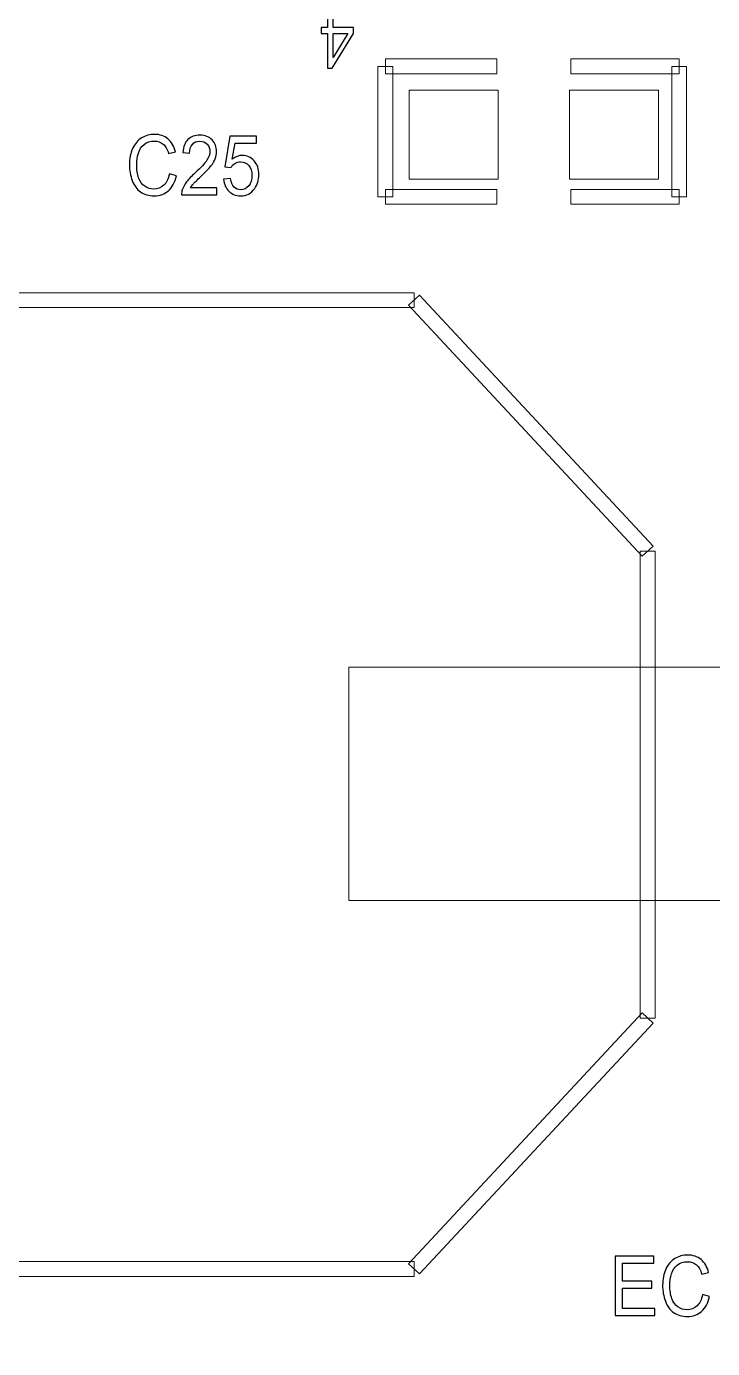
# Model space of a CAD drawing. Header units: millimetres. Extents: x -69 to 39, y -9 to 54.
# Drawn here: x -25.21 to -19.34, y -2.99 to 8.33 of the extents above; entities that cross this region are included whole.
import ezdxf

# ---------------------------------------------------------------- set-up
doc = ezdxf.new("R2010")
doc.units = ezdxf.units.MM
doc.header["$MEASUREMENT"] = 0
for name, color, linetype in [('BG_OUTLINE', 7, 'Continuous'), ('PG_SILKSCREEN_TOP', 7, 'Continuous'), ('PIN_TOP', 7, 'Continuous'), ('RD_SILKSCREEN_TOP', 7, 'Continuous')]:
    doc.layers.add(name, color=color, linetype=linetype)

msp = doc.modelspace()

# ---------------------------------------------------------------- linework, layer by layer
at = {"layer": 'BG_OUTLINE', "color": 176, "lineweight": 9}
msp.add_open_spline([(22.1252, -9.4051), (22.1252, -9.4051), (-56.3279, -9.4051), (-56.3279, -9.4051), (-56.3279, -9.4051), (-56.3279, -9.4051), (-56.3279, 41.6488), (-56.3279, 41.6488), (-56.3279, 41.6488), (-56.3279, 41.6488), (22.3259, 41.6488), (22.3259, 41.6488), (22.3259, 41.6488), (22.9318, 41.6492), (23.513, 41.4088), (23.9418, 40.9807), (23.9418, 40.9807), (24.3705, 40.5525), (24.6115, 39.9687), (24.6119, 39.3628), (24.6119, 39.3628), (24.6119, 39.3628), (24.6119, -7.1191), (24.6119, -7.1191), (24.6119, -7.1191), (24.6123, -7.725), (24.372, -8.3063), (23.9438, -8.735), (23.9438, -8.735), (23.5156, -9.1637), (22.9318, -9.4047), (22.3259, -9.4051), (22.3259, -9.4051), (22.3259, -9.4051), (22.1252, -9.4051), (22.1252, -9.4051)], degree=3, knots=[0, 0, 0, 0, 0.1111111, 0.1111111, 0.1111111, 0.1111111, 0.2222222, 0.2222222, 0.2222222, 0.2222222, 0.3333333, 0.3333333, 0.3333333, 0.3333333, 0.4444444, 0.4444444, 0.4444444, 0.4444444, 0.5555556, 0.5555556, 0.5555556, 0.5555556, 0.6666667, 0.6666667, 0.6666667, 0.6666667, 0.7777778, 0.7777778, 0.7777778, 0.7777778, 0.8888889, 0.8888889, 0.8888889, 0.8888889, 1, 1, 1, 1], dxfattribs=at)
at = {"layer": 'PG_SILKSCREEN_TOP'}
for points, knots in [([(-22.5839, 8.4318), (-22.5839, 8.4318), (-22.5839, 8.323), (-22.5839, 8.323), (-22.5839, 8.323), (-22.5839, 8.323), (-22.4107, 8.323), (-22.4107, 8.323), (-22.4107, 8.323), (-22.4107, 8.323), (-22.4107, 8.2718), (-22.4107, 8.2718), (-22.4107, 8.2718), (-22.4107, 8.2718), (-22.593, 7.9772), (-22.593, 7.9772), (-22.593, 7.9772), (-22.593, 7.9772), (-22.6331, 7.9772), (-22.6331, 7.9772), (-22.6331, 7.9772), (-22.6331, 7.9772), (-22.6331, 8.2718), (-22.6331, 8.2718), (-22.6331, 8.2718), (-22.6331, 8.2718), (-22.687, 8.2718), (-22.687, 8.2718), (-22.687, 8.2718), (-22.687, 8.2718), (-22.687, 8.323), (-22.687, 8.323), (-22.687, 8.323), (-22.687, 8.323), (-22.6331, 8.323), (-22.6331, 8.323), (-22.6331, 8.323), (-22.6331, 8.323), (-22.6331, 8.4318), (-22.6331, 8.4318), (-22.6331, 8.4318), (-22.6331, 8.4318), (-22.5839, 8.4318), (-22.5839, 8.4318)], [0, 0, 0, 0, 0.0909091, 0.0909091, 0.0909091, 0.0909091, 0.1818182, 0.1818182, 0.1818182, 0.1818182, 0.2727273, 0.2727273, 0.2727273, 0.2727273, 0.3636364, 0.3636364, 0.3636364, 0.3636364, 0.4545455, 0.4545455, 0.4545455, 0.4545455, 0.5454545, 0.5454545, 0.5454545, 0.5454545, 0.6363636, 0.6363636, 0.6363636, 0.6363636, 0.7272727, 0.7272727, 0.7272727, 0.7272727, 0.8181818, 0.8181818, 0.8181818, 0.8181818, 0.9090909, 0.9090909, 0.9090909, 0.9090909, 1, 1, 1, 1]), ([(-22.5839, 8.2718), (-22.5839, 8.2718), (-22.5839, 8.0669), (-22.5839, 8.0669), (-22.5839, 8.0669), (-22.5839, 8.0669), (-22.459, 8.2718), (-22.459, 8.2718), (-22.459, 8.2718), (-22.459, 8.2718), (-22.5839, 8.2718), (-22.5839, 8.2718)], [0, 0, 0, 0, 0.3333333, 0.3333333, 0.3333333, 0.3333333, 0.6666667, 0.6666667, 0.6666667, 0.6666667, 1, 1, 1, 1])]:
    msp.add_open_spline(points, degree=3, knots=knots, dxfattribs=at)
at = {"layer": 'PG_SILKSCREEN_TOP', "lineweight": 9}
for points in [[(-22.1368, 7.9278), (-22.1368, 7.9278), (-22.1368, 8.0548), (-22.1368, 8.0548), (-22.1368, 8.0548), (-22.1368, 8.0548), (-21.1843, 8.0548), (-21.1843, 8.0548), (-21.1843, 8.0548), (-21.1843, 8.0548), (-21.1843, 7.9278), (-21.1843, 7.9278), (-21.1843, 7.9278), (-21.1843, 7.9278), (-22.1368, 7.9278), (-22.1368, 7.9278)], [(-19.6222, 8.0548), (-19.6222, 8.0548), (-19.6222, 7.9278), (-19.6222, 7.9278), (-19.6222, 7.9278), (-19.6222, 7.9278), (-20.5493, 7.9278), (-20.5493, 7.9278), (-20.5493, 7.9278), (-20.5493, 7.9278), (-20.5493, 8.0548), (-20.5493, 8.0548), (-20.5493, 8.0548), (-20.5493, 8.0548), (-19.6222, 8.0548), (-19.6222, 8.0548)], [(-22.0733, 6.8737), (-22.0733, 6.8737), (-22.2003, 6.8737), (-22.2003, 6.8737), (-22.2003, 6.8737), (-22.2003, 6.8737), (-22.2003, 7.9913), (-22.2003, 7.9913), (-22.2003, 7.9913), (-22.2003, 7.9913), (-22.0733, 7.9913), (-22.0733, 7.9913), (-22.0733, 7.9913), (-22.0733, 7.9913), (-22.0733, 6.8737), (-22.0733, 6.8737)], [(-19.5587, 6.8737), (-19.5587, 6.8737), (-19.6857, 6.8737), (-19.6857, 6.8737), (-19.6857, 6.8737), (-19.6857, 6.8737), (-19.6857, 7.9913), (-19.6857, 7.9913), (-19.6857, 7.9913), (-19.6857, 7.9913), (-19.5587, 7.9913), (-19.5587, 7.9913), (-19.5587, 7.9913), (-19.5587, 7.9913), (-19.5587, 6.8737), (-19.5587, 6.8737)], [(-21.1843, 6.9372), (-21.1843, 6.9372), (-21.1843, 6.8102), (-21.1843, 6.8102), (-21.1843, 6.8102), (-21.1843, 6.8102), (-22.1368, 6.8102), (-22.1368, 6.8102), (-22.1368, 6.8102), (-22.1368, 6.8102), (-22.1368, 6.9372), (-22.1368, 6.9372), (-22.1368, 6.9372), (-22.1368, 6.9372), (-21.1843, 6.9372), (-21.1843, 6.9372)], [(-20.5493, 6.8102), (-20.5493, 6.8102), (-20.5493, 6.9372), (-20.5493, 6.9372), (-20.5493, 6.9372), (-20.5493, 6.9372), (-19.6222, 6.9372), (-19.6222, 6.9372), (-19.6222, 6.9372), (-19.6222, 6.9372), (-19.6222, 6.8102), (-19.6222, 6.8102), (-19.6222, 6.8102), (-19.6222, 6.8102), (-20.5493, 6.8102), (-20.5493, 6.8102)], [(-21.8917, 6.0515), (-21.8917, 6.0515), (-21.8917, 5.9245), (-21.8917, 5.9245), (-21.8917, 5.9245), (-21.8917, 5.9245), (-28.1916, 5.9245), (-28.1916, 5.9245), (-28.1916, 5.9245), (-28.1916, 5.9245), (-28.1916, 6.0515), (-28.1916, 6.0515), (-28.1916, 6.0515), (-28.1916, 6.0515), (-21.8917, 6.0515), (-21.8917, 6.0515)], [(-19.8452, 3.8812), (-19.8452, 3.8812), (-19.9382, 3.7947), (-19.9382, 3.7947), (-19.9382, 3.7947), (-19.9382, 3.7947), (-21.9382, 5.9448), (-21.9382, 5.9448), (-21.9382, 5.9448), (-21.9382, 5.9448), (-21.8452, 6.0313), (-21.8452, 6.0313), (-21.8452, 6.0313), (-21.8452, 6.0313), (-19.8452, 3.8812), (-19.8452, 3.8812)], [(-19.8282, -0.1621), (-19.8282, -0.1621), (-19.9552, -0.1621), (-19.9552, -0.1621), (-19.9552, -0.1621), (-19.9552, -0.1621), (-19.9552, 3.8379), (-19.9552, 3.8379), (-19.9552, 3.8379), (-19.9552, 3.8379), (-19.8282, 3.8379), (-19.8282, 3.8379), (-19.8282, 3.8379), (-19.8282, 3.8379), (-19.8282, -0.1621), (-19.8282, -0.1621)], [(-21.8452, -2.3554), (-21.8452, -2.3554), (-21.9382, -2.2689), (-21.9382, -2.2689), (-21.9382, -2.2689), (-21.9382, -2.2689), (-19.9382, -0.1188), (-19.9382, -0.1188), (-19.9382, -0.1188), (-19.9382, -0.1188), (-19.8452, -0.2053), (-19.8452, -0.2053), (-19.8452, -0.2053), (-19.8452, -0.2053), (-21.8452, -2.3554), (-21.8452, -2.3554)], [(-28.1916, -2.3757), (-28.1916, -2.3757), (-28.1916, -2.2487), (-28.1916, -2.2487), (-28.1916, -2.2487), (-28.1916, -2.2487), (-21.8917, -2.2487), (-21.8917, -2.2487), (-21.8917, -2.2487), (-21.8917, -2.2487), (-21.8917, -2.3757), (-21.8917, -2.3757), (-21.8917, -2.3757), (-21.8917, -2.3757), (-28.1916, -2.3757), (-28.1916, -2.3757)]]:
    msp.add_open_spline(points, degree=3, knots=[0, 0, 0, 0, 0.25, 0.25, 0.25, 0.25, 0.5, 0.5, 0.5, 0.5, 0.75, 0.75, 0.75, 0.75, 1, 1, 1, 1], dxfattribs=at)
at = {"layer": 'PIN_TOP', "color": 8, "lineweight": 9}
for points in [[(-21.1716, 7.7881), (-21.1716, 7.7881), (-21.1716, 7.0261), (-21.1716, 7.0261), (-21.1716, 7.0261), (-21.1716, 7.0261), (-21.9336, 7.0261), (-21.9336, 7.0261), (-21.9336, 7.0261), (-21.9336, 7.0261), (-21.9336, 7.7881), (-21.9336, 7.7881), (-21.9336, 7.7881), (-21.9336, 7.7881), (-21.1716, 7.7881), (-21.1716, 7.7881)], [(-19.8, 7.7881), (-19.8, 7.7881), (-19.8, 7.0261), (-19.8, 7.0261), (-19.8, 7.0261), (-19.8, 7.0261), (-20.562, 7.0261), (-20.562, 7.0261), (-20.562, 7.0261), (-20.562, 7.0261), (-20.562, 7.7881), (-20.562, 7.7881), (-20.562, 7.7881), (-20.562, 7.7881), (-19.8, 7.7881), (-19.8, 7.7881)], [(-18.4505, 2.8445), (-18.4505, 2.8445), (-18.4505, 0.8445), (-18.4505, 0.8445), (-18.4505, 0.8445), (-18.4505, 0.8445), (-22.4505, 0.8445), (-22.4505, 0.8445), (-22.4505, 0.8445), (-22.4505, 0.8445), (-22.4505, 2.8445), (-22.4505, 2.8445), (-22.4505, 2.8445), (-22.4505, 2.8445), (-18.4505, 2.8445), (-18.4505, 2.8445)]]:
    msp.add_open_spline(points, degree=3, knots=[0, 0, 0, 0, 0.25, 0.25, 0.25, 0.25, 0.5, 0.5, 0.5, 0.5, 0.75, 0.75, 0.75, 0.75, 1, 1, 1, 1], dxfattribs=at)
at = {"layer": 'RD_SILKSCREEN_TOP', "color": 1}
for points, knots in [([(-23.986, 7.0693), (-23.986, 7.0693), (-23.9258, 7.0522), (-23.9258, 7.0522), (-23.9258, 7.0522), (-23.9384, 6.997), (-23.9612, 6.9548), (-23.9939, 6.9256), (-23.9939, 6.9256), (-24.0266, 6.8966), (-24.0667, 6.8821), (-24.1141, 6.8821), (-24.1141, 6.8821), (-24.1631, 6.8821), (-24.2029, 6.8933), (-24.2336, 6.9156), (-24.2336, 6.9156), (-24.2643, 6.938), (-24.2877, 6.9703), (-24.3037, 7.0127), (-24.3037, 7.0127), (-24.3197, 7.0551), (-24.3277, 7.1006), (-24.3277, 7.1492), (-24.3277, 7.1492), (-24.3277, 7.2022), (-24.3187, 7.2484), (-24.3006, 7.2879), (-24.3006, 7.2879), (-24.2824, 7.3274), (-24.2567, 7.3573), (-24.2233, 7.3779), (-24.2233, 7.3779), (-24.1899, 7.3984), (-24.1532, 7.4086), (-24.1131, 7.4086), (-24.1131, 7.4086), (-24.0676, 7.4086), (-24.0294, 7.3956), (-23.9984, 7.3697), (-23.9984, 7.3697), (-23.9674, 7.3437), (-23.9458, 7.3073), (-23.9337, 7.2603), (-23.9337, 7.2603), (-23.9337, 7.2603), (-23.9928, 7.2446), (-23.9928, 7.2446), (-23.9928, 7.2446), (-24.0034, 7.2817), (-24.0186, 7.3086), (-24.0388, 7.3256), (-24.0388, 7.3256), (-24.0588, 7.3425), (-24.0839, 7.3509), (-24.1144, 7.3509), (-24.1144, 7.3509), (-24.1493, 7.3509), (-24.1784, 7.3416), (-24.2019, 7.3229), (-24.2019, 7.3229), (-24.2255, 7.304), (-24.2419, 7.2789), (-24.2514, 7.2472), (-24.2514, 7.2472), (-24.2609, 7.2157), (-24.2656, 7.1831), (-24.2656, 7.1496), (-24.2656, 7.1496), (-24.2656, 7.1062), (-24.26, 7.0685), (-24.2489, 7.0361), (-24.2489, 7.0361), (-24.2375, 7.0039), (-24.22, 6.9797), (-24.1962, 6.9637), (-24.1962, 6.9637), (-24.1724, 6.9477), (-24.1467, 6.9398), (-24.1189, 6.9398), (-24.1189, 6.9398), (-24.0853, 6.9398), (-24.0568, 6.9507), (-24.0334, 6.9724), (-24.0334, 6.9724), (-24.01, 6.9942), (-23.9943, 7.0265), (-23.986, 7.0693)], [0, 0, 0, 0, 0.0454545, 0.0454545, 0.0454545, 0.0454545, 0.0909091, 0.0909091, 0.0909091, 0.0909091, 0.1363636, 0.1363636, 0.1363636, 0.1363636, 0.1818182, 0.1818182, 0.1818182, 0.1818182, 0.2272727, 0.2272727, 0.2272727, 0.2272727, 0.2727273, 0.2727273, 0.2727273, 0.2727273, 0.3181818, 0.3181818, 0.3181818, 0.3181818, 0.3636364, 0.3636364, 0.3636364, 0.3636364, 0.4090909, 0.4090909, 0.4090909, 0.4090909, 0.4545455, 0.4545455, 0.4545455, 0.4545455, 0.5, 0.5, 0.5, 0.5, 0.5454545, 0.5454545, 0.5454545, 0.5454545, 0.5909091, 0.5909091, 0.5909091, 0.5909091, 0.6363636, 0.6363636, 0.6363636, 0.6363636, 0.6818182, 0.6818182, 0.6818182, 0.6818182, 0.7272727, 0.7272727, 0.7272727, 0.7272727, 0.7727273, 0.7727273, 0.7727273, 0.7727273, 0.8181818, 0.8181818, 0.8181818, 0.8181818, 0.8636364, 0.8636364, 0.8636364, 0.8636364, 0.9090909, 0.9090909, 0.9090909, 0.9090909, 0.9545455, 0.9545455, 0.9545455, 0.9545455, 1, 1, 1, 1]), ([(-23.581, 6.9509), (-23.581, 6.9509), (-23.581, 6.8908), (-23.581, 6.8908), (-23.581, 6.8908), (-23.581, 6.8908), (-23.8814, 6.8908), (-23.8814, 6.8908), (-23.8814, 6.8908), (-23.8819, 6.9059), (-23.8797, 6.9203), (-23.875, 6.9342), (-23.875, 6.9342), (-23.8674, 6.9572), (-23.8551, 6.9797), (-23.8383, 7.002), (-23.8383, 7.002), (-23.8213, 7.0241), (-23.797, 7.0499), (-23.7653, 7.079), (-23.7653, 7.079), (-23.7158, 7.1244), (-23.6824, 7.1603), (-23.665, 7.1869), (-23.665, 7.1869), (-23.6477, 7.2133), (-23.639, 7.2385), (-23.639, 7.262), (-23.639, 7.262), (-23.639, 7.2868), (-23.647, 7.3077), (-23.6627, 7.3248), (-23.6627, 7.3248), (-23.6786, 7.3417), (-23.6992, 7.3502), (-23.7246, 7.3502), (-23.7246, 7.3502), (-23.7515, 7.3502), (-23.7729, 7.3412), (-23.789, 7.3231), (-23.789, 7.3231), (-23.8053, 7.3051), (-23.8134, 7.2801), (-23.8136, 7.2482), (-23.8136, 7.2482), (-23.8136, 7.2482), (-23.871, 7.2547), (-23.871, 7.2547), (-23.871, 7.2547), (-23.867, 7.3027), (-23.8522, 7.3392), (-23.8266, 7.3643), (-23.8266, 7.3643), (-23.801, 7.3895), (-23.7665, 7.402), (-23.7233, 7.402), (-23.7233, 7.402), (-23.6797, 7.402), (-23.6453, 7.3884), (-23.6198, 7.3614), (-23.6198, 7.3614), (-23.5943, 7.3342), (-23.5816, 7.3007), (-23.5816, 7.2606), (-23.5816, 7.2606), (-23.5816, 7.2402), (-23.5853, 7.2202), (-23.5928, 7.2005), (-23.5928, 7.2005), (-23.6003, 7.1809), (-23.6127, 7.1601), (-23.6299, 7.1384), (-23.6299, 7.1384), (-23.6471, 7.1166), (-23.6758, 7.0867), (-23.7159, 7.0488), (-23.7159, 7.0488), (-23.7494, 7.0173), (-23.7709, 6.9959), (-23.7803, 6.9847), (-23.7803, 6.9847), (-23.7899, 6.9735), (-23.7978, 6.9623), (-23.804, 6.9509), (-23.804, 6.9509), (-23.804, 6.9509), (-23.581, 6.9509), (-23.581, 6.9509)], [0, 0, 0, 0, 0.0454545, 0.0454545, 0.0454545, 0.0454545, 0.0909091, 0.0909091, 0.0909091, 0.0909091, 0.1363636, 0.1363636, 0.1363636, 0.1363636, 0.1818182, 0.1818182, 0.1818182, 0.1818182, 0.2272727, 0.2272727, 0.2272727, 0.2272727, 0.2727273, 0.2727273, 0.2727273, 0.2727273, 0.3181818, 0.3181818, 0.3181818, 0.3181818, 0.3636364, 0.3636364, 0.3636364, 0.3636364, 0.4090909, 0.4090909, 0.4090909, 0.4090909, 0.4545455, 0.4545455, 0.4545455, 0.4545455, 0.5, 0.5, 0.5, 0.5, 0.5454545, 0.5454545, 0.5454545, 0.5454545, 0.5909091, 0.5909091, 0.5909091, 0.5909091, 0.6363636, 0.6363636, 0.6363636, 0.6363636, 0.6818182, 0.6818182, 0.6818182, 0.6818182, 0.7272727, 0.7272727, 0.7272727, 0.7272727, 0.7727273, 0.7727273, 0.7727273, 0.7727273, 0.8181818, 0.8181818, 0.8181818, 0.8181818, 0.8636364, 0.8636364, 0.8636364, 0.8636364, 0.9090909, 0.9090909, 0.9090909, 0.9090909, 0.9545455, 0.9545455, 0.9545455, 0.9545455, 1, 1, 1, 1]), ([(-23.5213, 7.0241), (-23.5213, 7.0241), (-23.4626, 7.0297), (-23.4626, 7.0297), (-23.4626, 7.0297), (-23.4583, 6.9977), (-23.4482, 6.9738), (-23.4324, 6.9577), (-23.4324, 6.9577), (-23.4166, 6.9415), (-23.3975, 6.9335), (-23.3752, 6.9335), (-23.3752, 6.9335), (-23.3483, 6.9335), (-23.3255, 6.9449), (-23.3071, 6.9675), (-23.3071, 6.9675), (-23.2884, 6.9902), (-23.2791, 7.0204), (-23.2791, 7.0578), (-23.2791, 7.0578), (-23.2791, 7.0935), (-23.288, 7.1216), (-23.3059, 7.1422), (-23.3059, 7.1422), (-23.3238, 7.1628), (-23.3472, 7.1731), (-23.3762, 7.1731), (-23.3762, 7.1731), (-23.3941, 7.1731), (-23.4104, 7.1685), (-23.4248, 7.1594), (-23.4248, 7.1594), (-23.4393, 7.1503), (-23.4506, 7.1384), (-23.4589, 7.1238), (-23.4589, 7.1238), (-23.4589, 7.1238), (-23.5113, 7.1314), (-23.5113, 7.1314), (-23.5113, 7.1314), (-23.5113, 7.1314), (-23.4672, 7.3929), (-23.4672, 7.3929), (-23.4672, 7.3929), (-23.4672, 7.3929), (-23.2412, 7.3929), (-23.2412, 7.3929), (-23.2412, 7.3929), (-23.2412, 7.3929), (-23.2412, 7.3332), (-23.2412, 7.3332), (-23.2412, 7.3332), (-23.2412, 7.3332), (-23.4226, 7.3332), (-23.4226, 7.3332), (-23.4226, 7.3332), (-23.4226, 7.3332), (-23.4472, 7.1964), (-23.4472, 7.1964), (-23.4472, 7.1964), (-23.4198, 7.2177), (-23.3912, 7.2284), (-23.3613, 7.2284), (-23.3613, 7.2284), (-23.3215, 7.2284), (-23.2881, 7.213), (-23.2608, 7.1822), (-23.2608, 7.1822), (-23.2335, 7.1513), (-23.2198, 7.1117), (-23.2198, 7.0634), (-23.2198, 7.0634), (-23.2198, 7.0173), (-23.2319, 6.9774), (-23.2558, 6.9439), (-23.2558, 6.9439), (-23.285, 6.9028), (-23.3248, 6.8821), (-23.3752, 6.8821), (-23.3752, 6.8821), (-23.4166, 6.8821), (-23.4504, 6.8951), (-23.4764, 6.921), (-23.4764, 6.921), (-23.5026, 6.947), (-23.5175, 6.9814), (-23.5213, 7.0241)], [0, 0, 0, 0, 0.0454545, 0.0454545, 0.0454545, 0.0454545, 0.0909091, 0.0909091, 0.0909091, 0.0909091, 0.1363636, 0.1363636, 0.1363636, 0.1363636, 0.1818182, 0.1818182, 0.1818182, 0.1818182, 0.2272727, 0.2272727, 0.2272727, 0.2272727, 0.2727273, 0.2727273, 0.2727273, 0.2727273, 0.3181818, 0.3181818, 0.3181818, 0.3181818, 0.3636364, 0.3636364, 0.3636364, 0.3636364, 0.4090909, 0.4090909, 0.4090909, 0.4090909, 0.4545455, 0.4545455, 0.4545455, 0.4545455, 0.5, 0.5, 0.5, 0.5, 0.5454545, 0.5454545, 0.5454545, 0.5454545, 0.5909091, 0.5909091, 0.5909091, 0.5909091, 0.6363636, 0.6363636, 0.6363636, 0.6363636, 0.6818182, 0.6818182, 0.6818182, 0.6818182, 0.7272727, 0.7272727, 0.7272727, 0.7272727, 0.7727273, 0.7727273, 0.7727273, 0.7727273, 0.8181818, 0.8181818, 0.8181818, 0.8181818, 0.8636364, 0.8636364, 0.8636364, 0.8636364, 0.9090909, 0.9090909, 0.9090909, 0.9090909, 0.9545455, 0.9545455, 0.9545455, 0.9545455, 1, 1, 1, 1]), ([(-20.1688, -2.7107), (-20.1688, -2.7107), (-20.1688, -2.2016), (-20.1688, -2.2016), (-20.1688, -2.2016), (-20.1688, -2.2016), (-19.8403, -2.2016), (-19.8403, -2.2016), (-19.8403, -2.2016), (-19.8403, -2.2016), (-19.8403, -2.2617), (-19.8403, -2.2617), (-19.8403, -2.2617), (-19.8403, -2.2617), (-20.1087, -2.2617), (-20.1087, -2.2617), (-20.1087, -2.2617), (-20.1087, -2.2617), (-20.1087, -2.4176), (-20.1087, -2.4176), (-20.1087, -2.4176), (-20.1087, -2.4176), (-19.8572, -2.4176), (-19.8572, -2.4176), (-19.8572, -2.4176), (-19.8572, -2.4176), (-19.8572, -2.4773), (-19.8572, -2.4773), (-19.8572, -2.4773), (-19.8572, -2.4773), (-20.1087, -2.4773), (-20.1087, -2.4773), (-20.1087, -2.4773), (-20.1087, -2.4773), (-20.1087, -2.6506), (-20.1087, -2.6506), (-20.1087, -2.6506), (-20.1087, -2.6506), (-19.8296, -2.6506), (-19.8296, -2.6506), (-19.8296, -2.6506), (-19.8296, -2.6506), (-19.8296, -2.7107), (-19.8296, -2.7107), (-19.8296, -2.7107), (-19.8296, -2.7107), (-20.1688, -2.7107), (-20.1688, -2.7107)], [0, 0, 0, 0, 0.0833333, 0.0833333, 0.0833333, 0.0833333, 0.1666667, 0.1666667, 0.1666667, 0.1666667, 0.25, 0.25, 0.25, 0.25, 0.3333333, 0.3333333, 0.3333333, 0.3333333, 0.4166667, 0.4166667, 0.4166667, 0.4166667, 0.5, 0.5, 0.5, 0.5, 0.5833333, 0.5833333, 0.5833333, 0.5833333, 0.6666667, 0.6666667, 0.6666667, 0.6666667, 0.75, 0.75, 0.75, 0.75, 0.8333333, 0.8333333, 0.8333333, 0.8333333, 0.9166667, 0.9166667, 0.9166667, 0.9166667, 1, 1, 1, 1]), ([(-19.4222, -2.5322), (-19.4222, -2.5322), (-19.362, -2.5493), (-19.362, -2.5493), (-19.362, -2.5493), (-19.3746, -2.6045), (-19.3974, -2.6467), (-19.4301, -2.6759), (-19.4301, -2.6759), (-19.4628, -2.7049), (-19.5029, -2.7194), (-19.5503, -2.7194), (-19.5503, -2.7194), (-19.5993, -2.7194), (-19.6391, -2.7082), (-19.6698, -2.6859), (-19.6698, -2.6859), (-19.7005, -2.6635), (-19.7239, -2.6312), (-19.7399, -2.5888), (-19.7399, -2.5888), (-19.7559, -2.5464), (-19.7639, -2.5009), (-19.7639, -2.4523), (-19.7639, -2.4523), (-19.7639, -2.3993), (-19.7549, -2.3531), (-19.7368, -2.3136), (-19.7368, -2.3136), (-19.7186, -2.2741), (-19.6929, -2.2442), (-19.6595, -2.2236), (-19.6595, -2.2236), (-19.6261, -2.2031), (-19.5894, -2.1929), (-19.5493, -2.1929), (-19.5493, -2.1929), (-19.5038, -2.1929), (-19.4656, -2.2059), (-19.4346, -2.2318), (-19.4346, -2.2318), (-19.4036, -2.2578), (-19.382, -2.2942), (-19.3699, -2.3412), (-19.3699, -2.3412), (-19.3699, -2.3412), (-19.429, -2.3569), (-19.429, -2.3569), (-19.429, -2.3569), (-19.4396, -2.3198), (-19.4548, -2.2929), (-19.475, -2.2759), (-19.475, -2.2759), (-19.495, -2.259), (-19.5201, -2.2506), (-19.5506, -2.2506), (-19.5506, -2.2506), (-19.5855, -2.2506), (-19.6146, -2.2599), (-19.6381, -2.2786), (-19.6381, -2.2786), (-19.6617, -2.2975), (-19.6781, -2.3226), (-19.6876, -2.3543), (-19.6876, -2.3543), (-19.6971, -2.3858), (-19.7018, -2.4184), (-19.7018, -2.4519), (-19.7018, -2.4519), (-19.7018, -2.4953), (-19.6962, -2.533), (-19.6851, -2.5654), (-19.6851, -2.5654), (-19.6737, -2.5976), (-19.6562, -2.6218), (-19.6324, -2.6378), (-19.6324, -2.6378), (-19.6086, -2.6538), (-19.5829, -2.6617), (-19.5551, -2.6617), (-19.5551, -2.6617), (-19.5215, -2.6617), (-19.493, -2.6508), (-19.4696, -2.6291), (-19.4696, -2.6291), (-19.4462, -2.6073), (-19.4305, -2.575), (-19.4222, -2.5322)], [0, 0, 0, 0, 0.0454545, 0.0454545, 0.0454545, 0.0454545, 0.0909091, 0.0909091, 0.0909091, 0.0909091, 0.1363636, 0.1363636, 0.1363636, 0.1363636, 0.1818182, 0.1818182, 0.1818182, 0.1818182, 0.2272727, 0.2272727, 0.2272727, 0.2272727, 0.2727273, 0.2727273, 0.2727273, 0.2727273, 0.3181818, 0.3181818, 0.3181818, 0.3181818, 0.3636364, 0.3636364, 0.3636364, 0.3636364, 0.4090909, 0.4090909, 0.4090909, 0.4090909, 0.4545455, 0.4545455, 0.4545455, 0.4545455, 0.5, 0.5, 0.5, 0.5, 0.5454545, 0.5454545, 0.5454545, 0.5454545, 0.5909091, 0.5909091, 0.5909091, 0.5909091, 0.6363636, 0.6363636, 0.6363636, 0.6363636, 0.6818182, 0.6818182, 0.6818182, 0.6818182, 0.7272727, 0.7272727, 0.7272727, 0.7272727, 0.7727273, 0.7727273, 0.7727273, 0.7727273, 0.8181818, 0.8181818, 0.8181818, 0.8181818, 0.8636364, 0.8636364, 0.8636364, 0.8636364, 0.9090909, 0.9090909, 0.9090909, 0.9090909, 0.9545455, 0.9545455, 0.9545455, 0.9545455, 1, 1, 1, 1])]:
    msp.add_open_spline(points, degree=3, knots=knots, dxfattribs=at)

doc.saveas('drawing.dxf')
